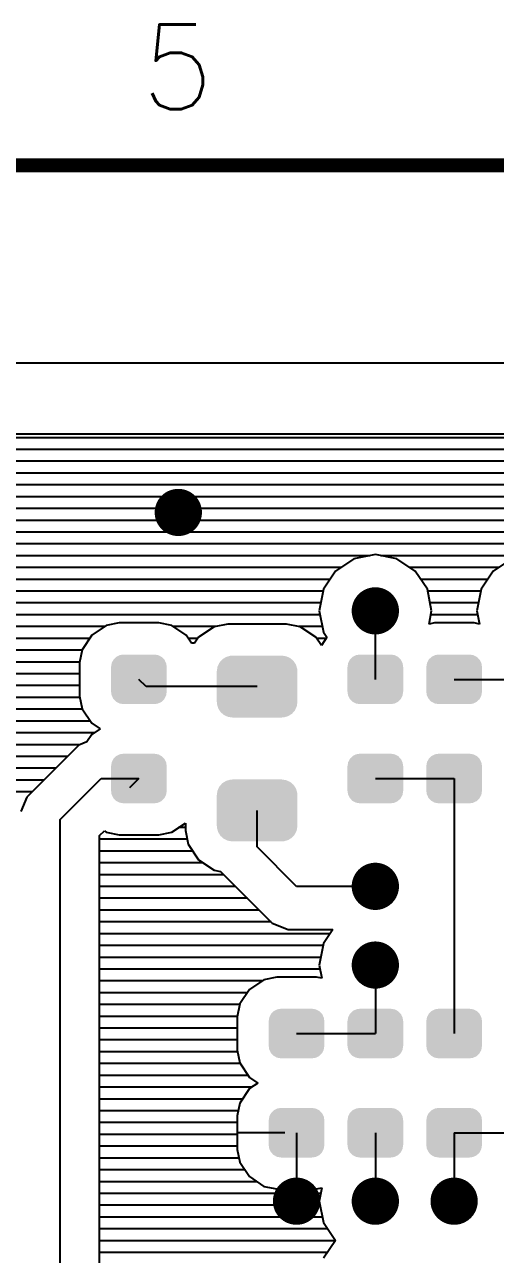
# Model space of a CAD drawing. Extents: x 295 to 953, y 10 to 290.
# Drawn here: x 705.93 to 722.62, y 246.35 to 290 of the extents above; entities that cross this region are included whole.
import ezdxf
from ezdxf.enums import TextEntityAlignment as Align

# ---------------------------------------------------------------- set-up
doc = ezdxf.new("R2010")
doc.units = 0
doc.header["$LTSCALE"] = 5
doc.header["$MEASUREMENT"] = 0
doc.layers.get('0').update_dxf_attribs({"linetype": 'CONTINUOUS', "lineweight": 25})
for name, color, linetype in [('DV-DPO-A6_BOT', 7, 'CONTINUOUS'), ('문자', 4, 'CONTINUOUS'), ('테두리', 3, 'CONTINUOUS')]:
    doc.layers.add(name, color=color, linetype=linetype)
doc.styles.get("Standard").update_dxf_attribs({"font": 'simplex.shx'})

# ---------------------------------------------------------------- blocks, each defined once
blk = doc.blocks.new('C')
at = {"layer": '테두리', "const_width": 0.5}
blk.add_lwpolyline([(15, 285), (15, 15), (405, 15), (405, 285), (15, 285)], dxfattribs=at)
at = {"layer": '문자'}
blk.add_text('5', height=3, dxfattribs=at).set_placement((234.375, 288.5), align=Align.MIDDLE)

msp = doc.modelspace()

# ---------------------------------------------------------------- linework, layer by layer
at = {"const_width": 0.838}
for points in [[(711.799, 272.683, -1), (710.961, 272.683, -1)], [(718.784, 269.19, -1), (717.946, 269.19, -1)], [(718.784, 259.411, -1), (717.946, 259.411, -1)], [(718.784, 256.617, -1), (717.946, 256.617, -1)], [(715.99, 248.235, -1), (715.152, 248.235, -1)], [(718.784, 248.235, -1), (717.946, 248.235, -1)], [(721.578, 248.235, -1), (720.74, 248.235, -1)]]:
    msp.add_lwpolyline(points, format="xyb", close=True, dxfattribs=at)
for points in [[(710.778, 267.56), (710.671, 267.616), (709.183, 267.56), (709.3, 267.616)], [(710.671, 267.616), (710.644, 267.621), (709.3, 267.616), (709.309, 267.621)], [(710.644, 267.621), (710.533, 267.639), (709.309, 267.621), (709.432, 267.639)], [(715.09, 267.595), (715.054, 267.6), (713.22, 267.595), (713.294, 267.6)], [(715.054, 267.6), (715.054, 267.603), (713.294, 267.6), (713.294, 267.603)], [(719.16, 267.56), (719.053, 267.616), (717.565, 267.56), (717.682, 267.616)], [(719.053, 267.616), (719.026, 267.621), (717.682, 267.616), (717.691, 267.621)], [(719.026, 267.621), (718.915, 267.639), (717.691, 267.621), (717.814, 267.639)], [(721.954, 267.56), (721.847, 267.616), (720.359, 267.56), (720.476, 267.616)], [(721.847, 267.616), (721.82, 267.621), (720.476, 267.616), (720.485, 267.621)], [(721.82, 267.621), (721.709, 267.639), (720.485, 267.621), (720.608, 267.639)], [(710.972, 266.318), (710.972, 267.201), (708.994, 266.318), (708.994, 267.201)], [(710.969, 267.201), (710.951, 267.325), (708.997, 267.201), (709.017, 267.325)], [(710.951, 267.325), (710.945, 267.339), (709.017, 267.325), (709.019, 267.339)], [(710.945, 267.339), (710.891, 267.451), (709.019, 267.339), (709.077, 267.451)], [(710.891, 267.451), (710.88, 267.462), (709.077, 267.451), (709.083, 267.462)], [(710.88, 267.462), (710.794, 267.551), (709.083, 267.462), (709.174, 267.551)], [(710.794, 267.551), (710.778, 267.56), (709.174, 267.551), (709.183, 267.56)], [(715.596, 267.126), (715.573, 267.207), (712.757, 267.126), (712.769, 267.207)], [(715.573, 267.207), (715.553, 267.276), (712.769, 267.207), (712.801, 267.276)], [(715.553, 267.276), (715.506, 267.349), (712.801, 267.276), (712.835, 267.349)], [(715.506, 267.349), (715.469, 267.408), (712.835, 267.349), (712.887, 267.408)], [(715.469, 267.408), (715.401, 267.467), (712.887, 267.408), (712.938, 267.467)], [(715.401, 267.467), (715.351, 267.511), (712.938, 267.467), (713.007, 267.511)], [(715.351, 267.511), (715.265, 267.551), (713.007, 267.511), (713.07, 267.551)], [(715.265, 267.551), (715.209, 267.577), (713.07, 267.551), (713.159, 267.577)], [(715.209, 267.577), (715.09, 267.595), (713.159, 267.577), (713.22, 267.595)], [(719.354, 266.318), (719.354, 267.201), (717.376, 266.318), (717.376, 267.201)], [(719.351, 267.201), (719.333, 267.325), (717.379, 267.201), (717.399, 267.325)], [(719.333, 267.325), (719.327, 267.339), (717.399, 267.325), (717.401, 267.339)], [(719.327, 267.339), (719.273, 267.451), (717.401, 267.339), (717.459, 267.451)], [(719.273, 267.451), (719.262, 267.462), (717.459, 267.451), (717.465, 267.462)], [(719.262, 267.462), (719.176, 267.551), (717.465, 267.462), (717.556, 267.551)], [(719.176, 267.551), (719.16, 267.56), (717.556, 267.551), (717.565, 267.56)], [(722.148, 266.318), (722.148, 267.201), (720.17, 266.318), (720.17, 267.201)], [(722.145, 267.201), (722.127, 267.325), (720.173, 267.201), (720.193, 267.325)], [(722.127, 267.325), (722.121, 267.339), (720.193, 267.325), (720.195, 267.339)], [(722.121, 267.339), (722.067, 267.451), (720.195, 267.339), (720.253, 267.451)], [(722.067, 267.451), (722.056, 267.462), (720.253, 267.451), (720.259, 267.462)], [(722.056, 267.462), (721.97, 267.551), (720.259, 267.462), (720.35, 267.551)], [(721.97, 267.551), (721.954, 267.56), (720.35, 267.551), (720.359, 267.56)], [(715.604, 265.952), (715.604, 267.053), (712.743, 265.952), (712.743, 267.053)], [(715.602, 267.053), (715.596, 267.126), (712.746, 267.053), (712.757, 267.126)], [(710.949, 266.194), (710.969, 266.318), (709.014, 266.194), (708.997, 266.318)], [(719.331, 266.194), (719.351, 266.318), (717.396, 266.194), (717.379, 266.318)], [(722.125, 266.194), (722.145, 266.318), (720.19, 266.194), (720.173, 266.318)], [(710.947, 266.18), (710.949, 266.194), (709.021, 266.18), (709.014, 266.194)], [(710.889, 266.068), (710.947, 266.18), (709.075, 266.068), (709.021, 266.18)], [(710.883, 266.056), (710.889, 266.068), (709.086, 266.056), (709.075, 266.068)], [(710.791, 265.967), (710.883, 266.056), (709.171, 265.967), (709.086, 266.056)], [(710.783, 265.959), (710.791, 265.967), (709.188, 265.959), (709.171, 265.967)], [(710.666, 265.902), (710.783, 265.959), (709.295, 265.902), (709.188, 265.959)], [(710.657, 265.898), (710.666, 265.902), (709.321, 265.898), (709.295, 265.902)], [(710.533, 265.879), (710.657, 265.898), (709.432, 265.879), (709.321, 265.898)], [(715.591, 265.878), (715.602, 265.952), (712.752, 265.878), (712.746, 265.952)], [(715.579, 265.797), (715.591, 265.878), (712.775, 265.797), (712.752, 265.878)], [(719.329, 266.18), (719.331, 266.194), (717.403, 266.18), (717.396, 266.194)], [(719.271, 266.068), (719.329, 266.18), (717.457, 266.068), (717.403, 266.18)], [(719.265, 266.056), (719.271, 266.068), (717.468, 266.056), (717.457, 266.068)], [(719.173, 265.967), (719.265, 266.056), (717.553, 265.967), (717.468, 266.056)], [(719.165, 265.959), (719.173, 265.967), (717.57, 265.959), (717.553, 265.967)], [(719.048, 265.902), (719.165, 265.959), (717.677, 265.902), (717.57, 265.959)], [(719.039, 265.898), (719.048, 265.902), (717.703, 265.898), (717.677, 265.902)], [(718.915, 265.879), (719.039, 265.898), (717.814, 265.879), (717.703, 265.898)], [(722.123, 266.18), (722.125, 266.194), (720.197, 266.18), (720.19, 266.194)], [(722.065, 266.068), (722.123, 266.18), (720.251, 266.068), (720.197, 266.18)], [(722.059, 266.056), (722.065, 266.068), (720.262, 266.056), (720.251, 266.068)], [(721.967, 265.967), (722.059, 266.056), (720.347, 265.967), (720.262, 266.056)], [(721.959, 265.959), (721.967, 265.967), (720.364, 265.959), (720.347, 265.967)], [(721.842, 265.902), (721.959, 265.959), (720.471, 265.902), (720.364, 265.959)], [(721.833, 265.898), (721.842, 265.902), (720.497, 265.898), (720.471, 265.902)], [(721.709, 265.879), (721.833, 265.898), (720.608, 265.879), (720.497, 265.898)], [(715.547, 265.728), (715.579, 265.797), (712.795, 265.728), (712.775, 265.797)], [(715.513, 265.655), (715.547, 265.728), (712.842, 265.655), (712.795, 265.728)], [(715.461, 265.596), (715.513, 265.655), (712.879, 265.596), (712.842, 265.655)], [(715.41, 265.537), (715.461, 265.596), (712.946, 265.537), (712.879, 265.596)], [(715.34, 265.493), (715.41, 265.537), (712.997, 265.493), (712.946, 265.537)], [(715.278, 265.453), (715.34, 265.493), (713.083, 265.453), (712.997, 265.493)], [(715.189, 265.428), (715.278, 265.453), (713.139, 265.428), (713.083, 265.453)], [(715.127, 265.41), (715.189, 265.428), (713.258, 265.41), (713.139, 265.428)], [(715.054, 265.405), (715.127, 265.41), (713.294, 265.405), (713.258, 265.41)], [(715.054, 265.401), (715.054, 265.405), (713.294, 265.401), (713.294, 265.405)], [(710.644, 264.1), (710.533, 264.119), (709.309, 264.1), (709.432, 264.119)], [(719.026, 264.1), (718.915, 264.119), (717.691, 264.1), (717.814, 264.119)], [(721.82, 264.1), (721.709, 264.119), (720.485, 264.1), (720.608, 264.119)], [(710.972, 262.797), (710.972, 263.68), (708.994, 262.797), (708.994, 263.68)], [(710.969, 263.68), (710.951, 263.804), (708.997, 263.68), (709.017, 263.804)], [(710.951, 263.804), (710.945, 263.818), (709.017, 263.804), (709.019, 263.818)], [(710.945, 263.818), (710.891, 263.93), (709.019, 263.818), (709.077, 263.93)], [(710.891, 263.93), (710.88, 263.942), (709.077, 263.93), (709.083, 263.942)], [(710.88, 263.942), (710.794, 264.031), (709.083, 263.942), (709.174, 264.031)], [(710.794, 264.031), (710.778, 264.039), (709.174, 264.031), (709.183, 264.039)], [(710.778, 264.039), (710.671, 264.096), (709.183, 264.039), (709.3, 264.096)], [(710.671, 264.096), (710.644, 264.1), (709.3, 264.096), (709.309, 264.1)], [(719.354, 262.797), (719.354, 263.68), (717.376, 262.797), (717.376, 263.68)], [(719.351, 263.68), (719.333, 263.804), (717.379, 263.68), (717.399, 263.804)], [(719.333, 263.804), (719.327, 263.818), (717.399, 263.804), (717.401, 263.818)], [(719.327, 263.818), (719.273, 263.93), (717.401, 263.818), (717.459, 263.93)], [(719.273, 263.93), (719.262, 263.942), (717.459, 263.93), (717.465, 263.942)], [(719.262, 263.942), (719.176, 264.031), (717.465, 263.942), (717.556, 264.031)], [(719.176, 264.031), (719.16, 264.039), (717.556, 264.031), (717.565, 264.039)], [(719.16, 264.039), (719.053, 264.096), (717.565, 264.039), (717.682, 264.096)], [(719.053, 264.096), (719.026, 264.1), (717.682, 264.096), (717.691, 264.1)], [(722.148, 262.797), (722.148, 263.68), (720.17, 262.797), (720.17, 263.68)], [(722.145, 263.68), (722.127, 263.804), (720.173, 263.68), (720.193, 263.804)], [(722.127, 263.804), (722.121, 263.818), (720.193, 263.804), (720.195, 263.818)], [(722.121, 263.818), (722.067, 263.93), (720.195, 263.818), (720.253, 263.93)], [(722.067, 263.93), (722.056, 263.942), (720.253, 263.93), (720.259, 263.942)], [(722.056, 263.942), (721.97, 264.031), (720.259, 263.942), (720.35, 264.031)], [(721.97, 264.031), (721.954, 264.039), (720.35, 264.031), (720.359, 264.039)], [(721.954, 264.039), (721.847, 264.096), (720.359, 264.039), (720.476, 264.096)], [(721.847, 264.096), (721.82, 264.1), (720.476, 264.096), (720.485, 264.1)], [(710.949, 262.674), (710.969, 262.797), (709.014, 262.674), (708.997, 262.797)], [(715.596, 262.728), (715.573, 262.81), (712.757, 262.728), (712.769, 262.81)], [(715.573, 262.81), (715.553, 262.879), (712.769, 262.81), (712.801, 262.879)], [(715.553, 262.879), (715.506, 262.952), (712.801, 262.879), (712.835, 262.952)], [(715.506, 262.952), (715.469, 263.011), (712.835, 262.952), (712.887, 263.011)], [(715.469, 263.011), (715.401, 263.069), (712.887, 263.011), (712.938, 263.069)], [(715.401, 263.069), (715.351, 263.114), (712.938, 263.069), (713.007, 263.114)], [(715.351, 263.114), (715.265, 263.153), (713.007, 263.114), (713.07, 263.153)], [(715.265, 263.153), (715.209, 263.179), (713.07, 263.153), (713.159, 263.179)], [(715.209, 263.179), (715.09, 263.197), (713.159, 263.179), (713.22, 263.197)], [(715.09, 263.197), (715.054, 263.202), (713.22, 263.197), (713.294, 263.202)], [(715.054, 263.202), (715.054, 263.205), (713.294, 263.202), (713.294, 263.205)], [(719.331, 262.674), (719.351, 262.797), (717.396, 262.674), (717.379, 262.797)], [(722.125, 262.674), (722.145, 262.797), (720.19, 262.674), (720.173, 262.797)], [(710.947, 262.66), (710.949, 262.674), (709.021, 262.66), (709.014, 262.674)], [(710.889, 262.548), (710.947, 262.66), (709.075, 262.548), (709.021, 262.66)], [(710.883, 262.536), (710.889, 262.548), (709.086, 262.536), (709.075, 262.548)], [(710.791, 262.447), (710.883, 262.536), (709.171, 262.447), (709.086, 262.536)], [(710.783, 262.438), (710.791, 262.447), (709.188, 262.438), (709.171, 262.447)], [(710.666, 262.382), (710.783, 262.438), (709.295, 262.382), (709.188, 262.438)], [(710.657, 262.377), (710.666, 262.382), (709.321, 262.377), (709.295, 262.382)], [(710.533, 262.359), (710.657, 262.377), (709.432, 262.359), (709.321, 262.377)], [(715.604, 261.554), (715.604, 262.655), (712.743, 261.554), (712.743, 262.655)], [(715.602, 262.655), (715.596, 262.728), (712.746, 262.655), (712.757, 262.728)], [(719.329, 262.66), (719.331, 262.674), (717.403, 262.66), (717.396, 262.674)], [(719.271, 262.548), (719.329, 262.66), (717.457, 262.548), (717.403, 262.66)], [(719.265, 262.536), (719.271, 262.548), (717.468, 262.536), (717.457, 262.548)], [(719.173, 262.447), (719.265, 262.536), (717.553, 262.447), (717.468, 262.536)], [(719.165, 262.438), (719.173, 262.447), (717.57, 262.438), (717.553, 262.447)], [(719.048, 262.382), (719.165, 262.438), (717.677, 262.382), (717.57, 262.438)], [(719.039, 262.377), (719.048, 262.382), (717.703, 262.377), (717.677, 262.382)], [(718.915, 262.359), (719.039, 262.377), (717.814, 262.359), (717.703, 262.377)], [(722.123, 262.66), (722.125, 262.674), (720.197, 262.66), (720.19, 262.674)], [(722.065, 262.548), (722.123, 262.66), (720.251, 262.548), (720.197, 262.66)], [(722.059, 262.536), (722.065, 262.548), (720.262, 262.536), (720.251, 262.548)], [(721.967, 262.447), (722.059, 262.536), (720.347, 262.447), (720.262, 262.536)], [(721.959, 262.438), (721.967, 262.447), (720.364, 262.438), (720.347, 262.447)], [(721.842, 262.382), (721.959, 262.438), (720.471, 262.382), (720.364, 262.438)], [(721.833, 262.377), (721.842, 262.382), (720.497, 262.377), (720.471, 262.382)], [(721.709, 262.359), (721.833, 262.377), (720.608, 262.359), (720.497, 262.377)], [(715.591, 261.481), (715.602, 261.554), (712.752, 261.481), (712.746, 261.554)], [(715.579, 261.399), (715.591, 261.481), (712.775, 261.399), (712.752, 261.481)], [(715.547, 261.33), (715.579, 261.399), (712.795, 261.33), (712.775, 261.399)], [(715.513, 261.257), (715.547, 261.33), (712.842, 261.257), (712.795, 261.33)], [(715.461, 261.198), (715.513, 261.257), (712.879, 261.198), (712.842, 261.257)], [(715.41, 261.14), (715.461, 261.198), (712.946, 261.14), (712.879, 261.198)], [(715.34, 261.095), (715.41, 261.14), (712.997, 261.095), (712.946, 261.14)], [(715.278, 261.056), (715.34, 261.095), (713.083, 261.056), (712.997, 261.095)], [(715.189, 261.03), (715.278, 261.056), (713.139, 261.03), (713.083, 261.056)], [(715.127, 261.012), (715.189, 261.03), (713.258, 261.012), (713.139, 261.03)], [(715.054, 261.007), (715.127, 261.012), (713.294, 261.007), (713.258, 261.012)], [(715.054, 261.004), (715.054, 261.007), (713.294, 261.004), (713.294, 261.007)], [(716.468, 254.889), (716.382, 254.978), (714.671, 254.889), (714.762, 254.978)], [(716.382, 254.978), (716.366, 254.987), (714.762, 254.978), (714.771, 254.987)], [(716.366, 254.987), (716.259, 255.043), (714.771, 254.987), (714.888, 255.043)], [(716.259, 255.043), (716.232, 255.048), (714.888, 255.043), (714.897, 255.048)], [(716.232, 255.048), (716.121, 255.066), (714.897, 255.048), (715.02, 255.066)], [(719.262, 254.889), (719.176, 254.978), (717.465, 254.889), (717.556, 254.978)], [(719.176, 254.978), (719.16, 254.987), (717.556, 254.978), (717.565, 254.987)], [(719.16, 254.987), (719.053, 255.043), (717.565, 254.987), (717.682, 255.043)], [(719.053, 255.043), (719.026, 255.048), (717.682, 255.043), (717.691, 255.048)], [(719.026, 255.048), (718.915, 255.066), (717.691, 255.048), (717.814, 255.066)], [(722.056, 254.889), (721.97, 254.978), (720.259, 254.889), (720.35, 254.978)], [(721.97, 254.978), (721.954, 254.987), (720.35, 254.978), (720.359, 254.987)], [(721.954, 254.987), (721.847, 255.043), (720.359, 254.987), (720.476, 255.043)], [(721.847, 255.043), (721.82, 255.048), (720.476, 255.043), (720.485, 255.048)], [(721.82, 255.048), (721.709, 255.066), (720.485, 255.048), (720.608, 255.066)], [(716.56, 253.745), (716.56, 254.628), (714.582, 253.745), (714.582, 254.628)], [(716.557, 254.628), (716.539, 254.752), (714.585, 254.628), (714.605, 254.752)], [(716.539, 254.752), (716.533, 254.766), (714.605, 254.752), (714.607, 254.766)], [(716.533, 254.766), (716.479, 254.878), (714.607, 254.766), (714.665, 254.878)], [(716.479, 254.878), (716.468, 254.889), (714.665, 254.878), (714.671, 254.889)], [(719.354, 253.745), (719.354, 254.628), (717.376, 253.745), (717.376, 254.628)], [(719.351, 254.628), (719.333, 254.752), (717.379, 254.628), (717.399, 254.752)], [(719.333, 254.752), (719.327, 254.766), (717.399, 254.752), (717.401, 254.766)], [(719.327, 254.766), (719.273, 254.878), (717.401, 254.766), (717.459, 254.878)], [(719.273, 254.878), (719.262, 254.889), (717.459, 254.878), (717.465, 254.889)], [(722.148, 253.745), (722.148, 254.628), (720.17, 253.745), (720.17, 254.628)], [(722.145, 254.628), (722.127, 254.752), (720.173, 254.628), (720.193, 254.752)], [(722.127, 254.752), (722.121, 254.766), (720.193, 254.752), (720.195, 254.766)], [(722.121, 254.766), (722.067, 254.878), (720.195, 254.766), (720.253, 254.878)], [(722.067, 254.878), (722.056, 254.889), (720.253, 254.878), (720.259, 254.889)], [(716.537, 253.621), (716.557, 253.745), (714.602, 253.621), (714.585, 253.745)], [(719.331, 253.621), (719.351, 253.745), (717.396, 253.621), (717.379, 253.745)], [(722.125, 253.621), (722.145, 253.745), (720.19, 253.621), (720.173, 253.745)], [(716.535, 253.607), (716.537, 253.621), (714.609, 253.607), (714.602, 253.621)], [(716.477, 253.495), (716.535, 253.607), (714.663, 253.495), (714.609, 253.607)], [(716.471, 253.483), (716.477, 253.495), (714.674, 253.483), (714.663, 253.495)], [(716.379, 253.394), (716.471, 253.483), (714.759, 253.394), (714.674, 253.483)], [(716.371, 253.386), (716.379, 253.394), (714.776, 253.386), (714.759, 253.394)], [(716.254, 253.329), (716.371, 253.386), (714.883, 253.329), (714.776, 253.386)], [(716.245, 253.325), (716.254, 253.329), (714.909, 253.325), (714.883, 253.329)], [(716.121, 253.306), (716.245, 253.325), (715.02, 253.306), (714.909, 253.325)], [(719.329, 253.607), (719.331, 253.621), (717.403, 253.607), (717.396, 253.621)], [(719.271, 253.495), (719.329, 253.607), (717.457, 253.495), (717.403, 253.607)], [(719.265, 253.483), (719.271, 253.495), (717.468, 253.483), (717.457, 253.495)], [(719.173, 253.394), (719.265, 253.483), (717.553, 253.394), (717.468, 253.483)], [(719.165, 253.386), (719.173, 253.394), (717.57, 253.386), (717.553, 253.394)], [(719.048, 253.329), (719.165, 253.386), (717.677, 253.329), (717.57, 253.386)], [(719.039, 253.325), (719.048, 253.329), (717.703, 253.325), (717.677, 253.329)], [(718.915, 253.306), (719.039, 253.325), (717.814, 253.306), (717.703, 253.325)], [(722.123, 253.607), (722.125, 253.621), (720.197, 253.607), (720.19, 253.621)], [(722.065, 253.495), (722.123, 253.607), (720.251, 253.495), (720.197, 253.607)], [(722.059, 253.483), (722.065, 253.495), (720.262, 253.483), (720.251, 253.495)], [(721.967, 253.394), (722.059, 253.483), (720.347, 253.394), (720.262, 253.483)], [(721.959, 253.386), (721.967, 253.394), (720.364, 253.386), (720.347, 253.394)], [(721.842, 253.329), (721.959, 253.386), (720.471, 253.329), (720.364, 253.386)], [(721.833, 253.325), (721.842, 253.329), (720.497, 253.325), (720.471, 253.329)], [(721.709, 253.306), (721.833, 253.325), (720.608, 253.306), (720.497, 253.325)], [(716.468, 251.369), (716.382, 251.458), (714.671, 251.369), (714.762, 251.458)], [(716.382, 251.458), (716.366, 251.466), (714.762, 251.458), (714.771, 251.466)], [(716.366, 251.466), (716.259, 251.523), (714.771, 251.466), (714.888, 251.523)], [(716.259, 251.523), (716.232, 251.527), (714.888, 251.523), (714.897, 251.527)], [(716.232, 251.527), (716.121, 251.546), (714.897, 251.527), (715.02, 251.546)], [(719.262, 251.369), (719.176, 251.458), (717.465, 251.369), (717.556, 251.458)], [(719.176, 251.458), (719.16, 251.466), (717.556, 251.458), (717.565, 251.466)], [(719.16, 251.466), (719.053, 251.523), (717.565, 251.466), (717.682, 251.523)], [(719.053, 251.523), (719.026, 251.527), (717.682, 251.523), (717.691, 251.527)], [(719.026, 251.527), (718.915, 251.546), (717.691, 251.527), (717.814, 251.546)], [(722.056, 251.369), (721.97, 251.458), (720.259, 251.369), (720.35, 251.458)], [(721.97, 251.458), (721.954, 251.466), (720.35, 251.458), (720.359, 251.466)], [(721.954, 251.466), (721.847, 251.523), (720.359, 251.466), (720.476, 251.523)], [(721.847, 251.523), (721.82, 251.527), (720.476, 251.523), (720.485, 251.527)], [(721.82, 251.527), (721.709, 251.546), (720.485, 251.527), (720.608, 251.546)], [(716.56, 250.224), (716.56, 251.107), (714.582, 250.224), (714.582, 251.107)], [(716.557, 251.107), (716.539, 251.231), (714.585, 251.107), (714.605, 251.231)], [(716.539, 251.231), (716.533, 251.245), (714.605, 251.231), (714.607, 251.245)], [(716.533, 251.245), (716.479, 251.357), (714.607, 251.245), (714.665, 251.357)], [(716.479, 251.357), (716.468, 251.369), (714.665, 251.357), (714.671, 251.369)], [(719.354, 250.224), (719.354, 251.107), (717.376, 250.224), (717.376, 251.107)], [(719.351, 251.107), (719.333, 251.231), (717.379, 251.107), (717.399, 251.231)], [(719.333, 251.231), (719.327, 251.245), (717.399, 251.231), (717.401, 251.245)], [(719.327, 251.245), (719.273, 251.357), (717.401, 251.245), (717.459, 251.357)], [(719.273, 251.357), (719.262, 251.369), (717.459, 251.357), (717.465, 251.369)], [(722.148, 250.224), (722.148, 251.107), (720.17, 250.224), (720.17, 251.107)], [(722.145, 251.107), (722.127, 251.231), (720.173, 251.107), (720.193, 251.231)], [(722.127, 251.231), (722.121, 251.245), (720.193, 251.231), (720.195, 251.245)], [(722.121, 251.245), (722.067, 251.357), (720.195, 251.245), (720.253, 251.357)], [(722.067, 251.357), (722.056, 251.369), (720.253, 251.357), (720.259, 251.369)], [(716.537, 250.101), (716.557, 250.224), (714.602, 250.101), (714.585, 250.224)], [(719.331, 250.101), (719.351, 250.224), (717.396, 250.101), (717.379, 250.224)], [(722.125, 250.101), (722.145, 250.224), (720.19, 250.101), (720.173, 250.224)], [(716.535, 250.087), (716.537, 250.101), (714.609, 250.087), (714.602, 250.101)], [(716.477, 249.975), (716.535, 250.087), (714.663, 249.975), (714.609, 250.087)], [(716.471, 249.963), (716.477, 249.975), (714.674, 249.963), (714.663, 249.975)], [(716.379, 249.874), (716.471, 249.963), (714.759, 249.874), (714.674, 249.963)], [(716.371, 249.865), (716.379, 249.874), (714.776, 249.865), (714.759, 249.874)], [(716.254, 249.809), (716.371, 249.865), (714.883, 249.809), (714.776, 249.865)], [(716.245, 249.804), (716.254, 249.809), (714.909, 249.804), (714.883, 249.809)], [(716.121, 249.786), (716.245, 249.804), (715.02, 249.786), (714.909, 249.804)], [(719.329, 250.087), (719.331, 250.101), (717.403, 250.087), (717.396, 250.101)], [(719.271, 249.975), (719.329, 250.087), (717.457, 249.975), (717.403, 250.087)], [(719.265, 249.963), (719.271, 249.975), (717.468, 249.963), (717.457, 249.975)], [(719.173, 249.874), (719.265, 249.963), (717.553, 249.874), (717.468, 249.963)], [(719.165, 249.865), (719.173, 249.874), (717.57, 249.865), (717.553, 249.874)], [(719.048, 249.809), (719.165, 249.865), (717.677, 249.809), (717.57, 249.865)], [(719.039, 249.804), (719.048, 249.809), (717.703, 249.804), (717.677, 249.809)], [(718.915, 249.786), (719.039, 249.804), (717.814, 249.786), (717.703, 249.804)], [(722.123, 250.087), (722.125, 250.101), (720.197, 250.087), (720.19, 250.101)], [(722.065, 249.975), (722.123, 250.087), (720.251, 249.975), (720.197, 250.087)], [(722.059, 249.963), (722.065, 249.975), (720.262, 249.963), (720.251, 249.975)], [(721.967, 249.874), (722.059, 249.963), (720.347, 249.874), (720.262, 249.963)], [(721.959, 249.865), (721.967, 249.874), (720.364, 249.865), (720.347, 249.874)], [(721.842, 249.809), (721.959, 249.865), (720.471, 249.809), (720.364, 249.865)], [(721.833, 249.804), (721.842, 249.809), (720.497, 249.804), (720.471, 249.809)], [(721.709, 249.786), (721.833, 249.804), (720.608, 249.786), (720.497, 249.804)]]:
    msp.add_solid(points)
at = {"layer": 'DV-DPO-A6_BOT'}
for p, q in [((529.077, 277.997), (845.877, 277.997)), ((549.909, 275.477), (733.156, 275.477)), ((733.492, 275.337), (549.574, 275.337)), ((734.291, 274.918), (548.775, 274.918)), ((734.71, 274.499), (634.204, 274.499)), ((735.129, 274.08), (634.623, 274.08)), ((735.548, 273.661), (635.042, 273.661)), ((735.967, 273.241), (635.461, 273.241)), ((736.23, 272.822), (635.88, 272.822)), ((736.403, 272.403), (636.3, 272.403)), ((736.526, 271.984), (636.719, 271.984)), ((736.526, 271.565), (637.138, 271.565)), ((718.175, 271.146), (688.838, 271.146)), ((718.365, 271.185), (717.605, 271.034)), ((719.13, 271.034), (718.365, 271.185)), ((723.763, 271.146), (718.56, 271.146)), ((717.147, 270.727), (689.19, 270.727)), ((717.605, 271.034), (716.957, 270.604)), ((719.779, 270.604), (719.13, 271.034)), ((722.735, 270.727), (719.589, 270.727)), ((723.193, 271.034), (722.545, 270.604)), ((716.761, 270.308), (689.402, 270.308)), ((716.957, 270.604), (716.526, 269.956)), ((720.209, 269.956), (719.779, 270.604)), ((722.349, 270.308), (719.974, 270.308)), ((722.545, 270.604), (722.114, 269.956)), ((716.515, 269.889), (697.035, 269.889)), ((716.526, 269.956), (716.376, 269.19)), ((720.36, 269.19), (720.209, 269.956)), ((722.103, 269.889), (720.22, 269.889)), ((722.114, 269.956), (721.964, 269.19)), ((716.431, 269.47), (697.935, 269.47)), ((722.019, 269.47), (720.304, 269.47)), ((716.404, 269.05), (698.22, 269.05)), ((716.376, 269.19), (716.526, 268.43)), ((718.365, 266.759), (718.365, 269.19)), ((720.27, 268.721), (720.36, 269.19)), ((721.992, 269.05), (720.332, 269.05)), ((721.964, 269.19), (722.053, 268.721)), ((708.776, 268.631), (698.349, 268.631)), ((708.826, 268.67), (708.312, 268.324)), ((709.284, 268.76), (708.826, 268.67)), ((710.687, 268.76), (709.284, 268.76)), ((711.145, 268.67), (710.687, 268.76)), ((711.659, 268.324), (711.145, 268.67)), ((712.693, 268.631), (711.195, 268.631)), ((712.648, 268.626), (712.095, 268.257)), ((713.135, 268.721), (712.648, 268.626)), ((715.219, 268.721), (713.135, 268.721)), ((715.705, 268.626), (715.219, 268.721)), ((716.487, 268.631), (715.66, 268.631)), ((716.258, 268.257), (715.705, 268.626)), ((720.46, 268.76), (720.27, 268.721)), ((721.863, 268.76), (720.46, 268.76)), ((722.053, 268.721), (721.863, 268.76)), ((708.239, 268.212), (698.377, 268.212)), ((708.312, 268.324), (707.971, 267.81)), ((711.849, 268.039), (711.659, 268.324)), ((712.067, 268.212), (711.732, 268.212)), ((711.95, 268.039), (711.849, 268.039)), ((712.095, 268.257), (711.95, 268.039)), ((716.454, 267.961), (716.258, 268.257)), ((716.621, 268.212), (716.286, 268.212)), ((716.644, 268.251), (716.454, 267.961)), ((716.526, 268.43), (716.644, 268.251)), ((707.966, 267.793), (698.377, 267.793)), ((707.971, 267.81), (707.876, 267.352)), ((707.882, 267.374), (698.377, 267.374)), ((707.876, 267.352), (707.876, 266.167)), ((707.876, 266.955), (698.349, 266.955)), ((710.246, 266.502), (709.983, 266.759)), ((721.159, 266.759), (723.953, 266.759)), ((707.876, 266.536), (698.22, 266.536)), ((714.174, 266.502), (710.246, 266.502)), ((707.887, 266.117), (699.958, 266.117)), ((707.876, 266.167), (707.971, 265.714)), ((707.977, 265.698), (700.461, 265.698)), ((707.971, 265.714), (708.312, 265.2)), ((708.256, 265.279), (700.74, 265.279)), ((708.312, 265.2), (708.608, 264.999)), ((708.608, 264.999), (708.312, 264.804)), ((708.396, 264.859), (700.858, 264.859)), ((708.312, 264.804), (708.139, 264.541)), ((707.893, 264.44), (700.902, 264.44)), ((707.854, 264.424), (706.401, 262.971)), ((708.139, 264.541), (707.854, 264.424)), ((707.452, 264.021), (700.902, 264.021)), ((707.032, 263.602), (700.902, 263.602)), ((707.189, 261.786), (708.647, 263.239)), ((708.647, 263.239), (709.983, 263.239)), ((709.983, 263.239), (709.648, 262.904)), ((718.365, 263.239), (721.159, 263.239)), ((721.159, 263.239), (721.159, 254.186)), ((706.613, 263.183), (700.902, 263.183)), ((706.401, 262.971), (706.01, 262.579)), ((706.194, 262.764), (700.902, 262.764)), ((706.01, 262.579), (705.792, 262.065)), ((714.174, 260.808), (714.174, 262.105)), ((707.189, 222.111), (707.189, 261.786)), ((711.145, 261.333), (711.631, 261.657)), ((711.631, 261.501), (711.391, 261.501)), ((711.631, 261.657), (711.631, 261.389)), ((708.586, 261.21), (708.759, 261.378)), ((708.586, 240.546), (708.586, 261.21)), ((711.693, 261.082), (708.586, 261.082)), ((708.759, 261.378), (708.826, 261.333)), ((708.826, 261.333), (709.284, 261.244)), ((709.284, 261.244), (710.687, 261.244)), ((710.687, 261.244), (711.145, 261.333)), ((711.631, 261.389), (711.726, 260.903)), ((711.888, 260.663), (708.586, 260.663)), ((711.726, 260.903), (712.095, 260.35)), ((715.571, 259.411), (714.174, 260.808)), ((712.257, 260.244), (708.586, 260.244)), ((712.095, 260.35), (712.648, 259.981)), ((712.989, 259.825), (708.586, 259.825)), ((712.648, 259.981), (712.877, 259.936)), ((712.877, 259.936), (714.269, 258.545)), ((713.408, 259.406), (708.586, 259.406)), ((718.365, 259.411), (715.571, 259.411)), ((713.827, 258.986), (708.586, 258.986)), ((714.247, 258.567), (708.586, 258.567)), ((714.269, 258.545), (714.705, 258.109)), ((714.666, 258.148), (708.586, 258.148)), ((714.705, 258.109), (715.269, 257.874)), ((716.756, 257.729), (708.586, 257.729)), ((715.269, 257.874), (716.856, 257.874)), ((716.856, 257.874), (716.526, 257.383)), ((716.51, 257.31), (708.586, 257.31)), ((716.526, 257.383), (716.376, 256.617)), ((716.426, 256.891), (708.586, 256.891)), ((716.404, 256.472), (708.586, 256.472)), ((716.376, 256.617), (716.465, 256.148)), ((718.365, 256.617), (718.365, 254.186)), ((714.347, 256.053), (708.586, 256.053)), ((714.414, 256.097), (713.9, 255.751)), ((714.872, 256.187), (714.414, 256.097)), ((716.275, 256.187), (714.872, 256.187)), ((716.465, 256.148), (716.275, 256.187)), ((713.822, 255.634), (708.586, 255.634)), ((713.9, 255.751), (713.559, 255.237)), ((713.554, 255.215), (708.586, 255.215)), ((713.559, 255.237), (713.464, 254.779)), ((713.47, 254.795), (708.586, 254.795)), ((713.464, 254.779), (713.464, 253.594)), ((713.464, 254.376), (708.586, 254.376)), ((715.571, 254.186), (718.365, 254.186)), ((713.464, 253.957), (708.586, 253.957)), ((713.475, 253.538), (708.586, 253.538)), ((713.464, 253.594), (713.559, 253.141)), ((713.57, 253.119), (708.586, 253.119)), ((713.559, 253.141), (713.9, 252.627)), ((713.85, 252.7), (708.586, 252.7)), ((713.9, 252.627), (714.196, 252.426)), ((714.196, 252.426), (713.9, 252.231)), ((713.973, 252.281), (708.586, 252.281)), ((713.9, 252.231), (713.559, 251.716)), ((713.654, 251.862), (708.586, 251.862)), ((713.559, 251.716), (713.464, 251.264)), ((713.503, 251.443), (708.586, 251.443)), ((713.464, 251.024), (708.586, 251.024)), ((713.464, 251.264), (713.464, 250.074)), ((713.464, 250.604), (708.586, 250.604)), ((715.152, 250.666), (713.464, 250.666)), ((715.571, 250.666), (715.571, 248.235)), ((718.365, 250.666), (718.365, 248.235)), ((721.159, 250.666), (723.953, 250.666)), ((721.159, 250.666), (721.159, 248.235)), ((713.464, 250.185), (708.586, 250.185)), ((715.571, 250.247), (715.571, 248.671)), ((713.526, 249.766), (708.586, 249.766)), ((713.464, 250.074), (713.559, 249.621)), ((713.738, 249.347), (708.586, 249.347)), ((713.559, 249.621), (713.9, 249.107)), ((714.168, 248.928), (708.586, 248.928)), ((713.9, 249.107), (714.414, 248.76)), ((716.426, 248.509), (708.586, 248.509)), ((714.414, 248.76), (714.872, 248.671)), ((714.872, 248.671), (716.275, 248.671)), ((716.275, 248.671), (716.465, 248.71)), ((716.465, 248.71), (716.376, 248.235)), ((716.404, 248.09), (708.586, 248.09)), ((716.376, 248.235), (716.526, 247.475)), ((716.487, 247.671), (708.586, 247.671)), ((716.677, 247.252), (708.586, 247.252)), ((716.526, 247.475), (716.951, 246.838)), ((716.94, 246.833), (708.586, 246.833)), ((716.951, 246.838), (716.526, 246.207)), ((716.661, 246.413), (708.586, 246.413))]:
    msp.add_line(p, q, dxfattribs=at)

# ---------------------------------------------------------------- block references
msp.add_blockref('C', (476.978, 0))

doc.saveas('drawing.dxf')
